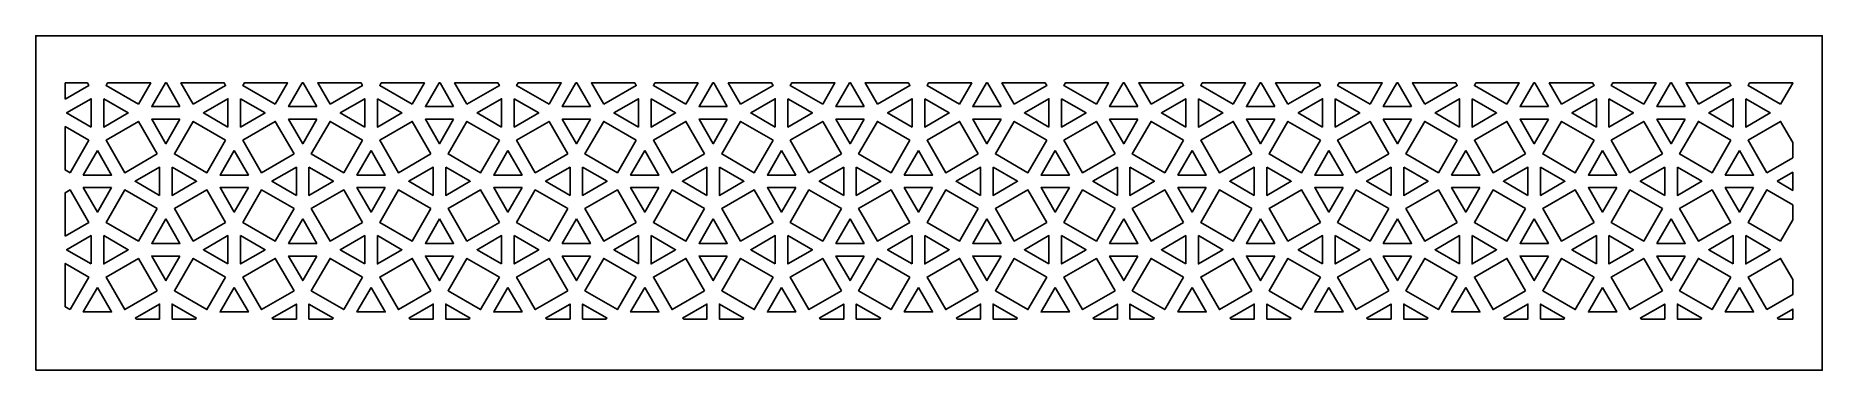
# Model space of a CAD drawing. Header units: millimetres. Extents: x 146 to 1054, y 65 to 235.
import ezdxf

# ---------------------------------------------------------------- set-up
doc = ezdxf.new("R2010")
doc.units = ezdxf.units.MM
doc.layers.get('0').update_dxf_attribs({"linetype": 'CONTINUOUS'})

msp = doc.modelspace()

# ---------------------------------------------------------------- linework, layer by layer
at = {"color": 7}
for points in [[(146.000023, 65), (1054.000023, 65), (1054.000023, 235), (146.000023, 235), (146.000023, 65)], [(161.000023, 202.775809), (161.000023, 211), (172.231518, 211), (172.984823, 209.695237), (161.000023, 202.775809)], [(198.230231, 200.167315), (181.727386, 209.695237), (182.480691, 211), (204.484485, 211), (198.230231, 200.167315)], [(219.314794, 198.996034), (204.944075, 198.996034), (211.874568, 211), (212.384301, 211), (219.314794, 198.996034)], [(226.028638, 200.167315), (219.774384, 211), (241.778178, 211), (242.531483, 209.695237), (226.028638, 200.167315)], [(267.77689, 200.167315), (251.274045, 209.695237), (252.027351, 211), (274.031144, 211), (267.77689, 200.167315)], [(288.861453, 198.996034), (274.490734, 198.996034), (281.421228, 211), (281.93096, 211), (288.861453, 198.996034)], [(295.575297, 200.167315), (289.321044, 211), (311.324837, 211), (312.078142, 209.695237), (295.575297, 200.167315)], [(337.32355, 200.167315), (320.820705, 209.695237), (321.57401, 211), (343.577804, 211), (337.32355, 200.167315)], [(358.408113, 198.996034), (344.037394, 198.996034), (350.967887, 211), (351.47762, 211), (358.408113, 198.996034)], [(365.121957, 200.167315), (358.867703, 211), (380.871496, 211), (381.624802, 209.695237), (365.121957, 200.167315)], [(406.870209, 200.167315), (390.367364, 209.695237), (391.12067, 211), (413.124463, 211), (406.870209, 200.167315)], [(427.954772, 198.996034), (413.584053, 198.996034), (420.514547, 211), (421.024279, 211), (427.954772, 198.996034)], [(434.668616, 200.167315), (428.414363, 211), (450.418156, 211), (451.171461, 209.695237), (434.668616, 200.167315)], [(476.416869, 200.167315), (459.914024, 209.695237), (460.667329, 211), (482.671123, 211), (476.416869, 200.167315)], [(497.501432, 198.996034), (483.130713, 198.996034), (490.061206, 211), (490.570939, 211), (497.501432, 198.996034)], [(504.215276, 200.167315), (497.961022, 211), (519.964815, 211), (520.718121, 209.695237), (504.215276, 200.167315)], [(545.963528, 200.167315), (529.460683, 209.695237), (530.213989, 211), (552.217782, 211), (545.963528, 200.167315)], [(567.048091, 198.996034), (552.677372, 198.996034), (559.607866, 211), (560.117598, 211), (567.048091, 198.996034)], [(573.761935, 200.167315), (567.507682, 211), (589.511475, 211), (590.26478, 209.695237), (573.761935, 200.167315)], [(615.510188, 200.167315), (599.007343, 209.695237), (599.760648, 211), (621.764442, 211), (615.510188, 200.167315)], [(636.594751, 198.996034), (622.224032, 198.996034), (629.154525, 211), (629.664258, 211), (636.594751, 198.996034)], [(643.308595, 200.167315), (637.054341, 211), (659.058134, 211), (659.81144, 209.695237), (643.308595, 200.167315)], [(685.056847, 200.167315), (668.554002, 209.695237), (669.307308, 211), (691.311101, 211), (685.056847, 200.167315)], [(706.14141, 198.996034), (691.770691, 198.996034), (698.701185, 211), (699.210917, 211), (706.14141, 198.996034)], [(712.855254, 200.167315), (706.601, 211), (728.604794, 211), (729.358099, 209.695237), (712.855254, 200.167315)], [(754.603507, 200.167315), (738.100662, 209.695237), (738.853967, 211), (760.857761, 211), (754.603507, 200.167315)], [(775.68807, 198.996034), (761.317351, 198.996034), (768.247844, 211), (768.757577, 211), (775.68807, 198.996034)], [(782.401914, 200.167315), (776.14766, 211), (798.151453, 211), (798.904759, 209.695237), (782.401914, 200.167315)], [(824.150166, 200.167315), (807.647321, 209.695237), (808.400627, 211), (830.40442, 211), (824.150166, 200.167315)], [(845.234729, 198.996034), (830.86401, 198.996034), (837.794504, 211), (838.304236, 211), (845.234729, 198.996034)], [(851.948573, 200.167315), (845.694319, 211), (867.698113, 211), (868.451418, 209.695237), (851.948573, 200.167315)], [(893.696826, 200.167315), (877.193981, 209.695237), (877.947286, 211), (899.95108, 211), (893.696826, 200.167315)], [(914.781389, 198.996034), (900.41067, 198.996034), (907.341163, 211), (907.850896, 211), (914.781389, 198.996034)], [(921.495233, 200.167315), (915.240979, 211), (937.244772, 211), (937.998078, 209.695237), (921.495233, 200.167315)], [(963.243485, 200.167315), (946.74064, 209.695237), (947.493946, 211), (969.497739, 211), (963.243485, 200.167315)], [(984.328048, 198.996034), (969.957329, 198.996034), (976.887823, 211), (977.397555, 211), (984.328048, 198.996034)], [(991.041892, 200.167315), (984.787638, 211), (1006.791432, 211), (1007.544737, 209.695237), (991.041892, 200.167315)], [(1032.790145, 200.167315), (1016.2873, 209.695237), (1017.040605, 211), (1039.000023, 211), (1039.000023, 210.923139), (1032.790145, 200.167315)], [(174.156105, 188.610674), (161.710697, 195.796034), (174.156105, 202.981393), (174.156105, 188.610674)], [(180.556105, 202.981393), (193.001512, 195.796034), (180.556105, 188.610674), (180.556105, 202.981393)], [(243.702764, 188.610674), (231.257356, 195.796034), (243.702764, 202.981393), (243.702764, 188.610674)], [(250.102764, 202.981393), (262.548172, 195.796034), (250.102764, 188.610674), (250.102764, 202.981393)], [(313.249424, 188.610674), (300.804016, 195.796034), (313.249424, 202.981393), (313.249424, 188.610674)], [(319.649424, 202.981393), (332.094831, 195.796034), (319.649424, 188.610674), (319.649424, 202.981393)], [(382.796083, 188.610674), (370.350675, 195.796034), (382.796083, 202.981393), (382.796083, 188.610674)], [(389.196083, 202.981393), (401.641491, 195.796034), (389.196083, 188.610674), (389.196083, 202.981393)], [(452.342743, 188.610674), (439.897335, 195.796034), (452.342743, 202.981393), (452.342743, 188.610674)], [(458.742743, 202.981393), (471.18815, 195.796034), (458.742743, 188.610674), (458.742743, 202.981393)], [(521.889402, 188.610674), (509.443994, 195.796034), (521.889402, 202.981393), (521.889402, 188.610674)], [(528.289402, 202.981393), (540.73481, 195.796034), (528.289402, 188.610674), (528.289402, 202.981393)], [(591.436062, 188.610674), (578.990654, 195.796034), (591.436062, 202.981393), (591.436062, 188.610674)], [(597.836062, 202.981393), (610.281469, 195.796034), (597.836062, 188.610674), (597.836062, 202.981393)], [(660.982721, 188.610674), (648.537313, 195.796034), (660.982721, 202.981393), (660.982721, 188.610674)], [(667.382721, 202.981393), (679.828129, 195.796034), (667.382721, 188.610674), (667.382721, 202.981393)], [(730.529381, 188.610674), (718.083973, 195.796034), (730.529381, 202.981393), (730.529381, 188.610674)], [(736.929381, 202.981393), (749.374788, 195.796034), (736.929381, 188.610674), (736.929381, 202.981393)], [(800.07604, 188.610674), (787.630632, 195.796034), (800.07604, 202.981393), (800.07604, 188.610674)], [(806.47604, 202.981393), (818.921448, 195.796034), (806.47604, 188.610674), (806.47604, 202.981393)], [(869.6227, 188.610674), (857.177292, 195.796034), (869.6227, 202.981393), (869.6227, 188.610674)], [(876.0227, 202.981393), (888.468107, 195.796034), (876.0227, 188.610674), (876.0227, 202.981393)], [(939.169359, 188.610674), (926.723951, 195.796034), (939.169359, 202.981393), (939.169359, 188.610674)], [(945.569359, 202.981393), (958.014767, 195.796034), (945.569359, 188.610674), (945.569359, 202.981393)], [(1008.716019, 188.610674), (996.270611, 195.796034), (1008.716019, 202.981393), (1008.716019, 188.610674)], [(1015.116019, 202.981393), (1027.561426, 195.796034), (1015.116019, 188.610674), (1015.116019, 202.981393)], [(207.758153, 174.921907), (191.255308, 165.393985), (181.727386, 181.89683), (198.230231, 191.424752), (207.758153, 174.921907)], [(219.314794, 192.596034), (212.129434, 180.150626), (204.944075, 192.596034), (219.314794, 192.596034)], [(242.531483, 181.89683), (233.003561, 165.393985), (216.500716, 174.921907), (226.028638, 191.424752), (242.531483, 181.89683)], [(277.304813, 174.921907), (260.801967, 165.393985), (251.274045, 181.89683), (267.77689, 191.424752), (277.304813, 174.921907)], [(288.861453, 192.596034), (281.676094, 180.150626), (274.490734, 192.596034), (288.861453, 192.596034)], [(312.078142, 181.89683), (302.55022, 165.393985), (286.047375, 174.921907), (295.575297, 191.424752), (312.078142, 181.89683)], [(346.851472, 174.921907), (330.348627, 165.393985), (320.820705, 181.89683), (337.32355, 191.424752), (346.851472, 174.921907)], [(358.408113, 192.596034), (351.222753, 180.150626), (344.037394, 192.596034), (358.408113, 192.596034)], [(381.624802, 181.89683), (372.09688, 165.393985), (355.594035, 174.921907), (365.121957, 191.424752), (381.624802, 181.89683)], [(416.398132, 174.921907), (399.895286, 165.393985), (390.367364, 181.89683), (406.870209, 191.424752), (416.398132, 174.921907)], [(427.954772, 192.596034), (420.769413, 180.150626), (413.584053, 192.596034), (427.954772, 192.596034)], [(451.171461, 181.89683), (441.643539, 165.393985), (425.140694, 174.921907), (434.668616, 191.424752), (451.171461, 181.89683)], [(485.944791, 174.921907), (469.441946, 165.393985), (459.914024, 181.89683), (476.416869, 191.424752), (485.944791, 174.921907)], [(497.501432, 192.596034), (490.316072, 180.150626), (483.130713, 192.596034), (497.501432, 192.596034)], [(520.718121, 181.89683), (511.190199, 165.393985), (494.687354, 174.921907), (504.215276, 191.424752), (520.718121, 181.89683)], [(555.491451, 174.921907), (538.988605, 165.393985), (529.460683, 181.89683), (545.963528, 191.424752), (555.491451, 174.921907)], [(567.048091, 192.596034), (559.862732, 180.150626), (552.677372, 192.596034), (567.048091, 192.596034)], [(590.26478, 181.89683), (580.736858, 165.393985), (564.234013, 174.921907), (573.761935, 191.424752), (590.26478, 181.89683)], [(625.03811, 174.921907), (608.535265, 165.393985), (599.007343, 181.89683), (615.510188, 191.424752), (625.03811, 174.921907)], [(636.594751, 192.596034), (629.409391, 180.150626), (622.224032, 192.596034), (636.594751, 192.596034)], [(659.81144, 181.89683), (650.283518, 165.393985), (633.780673, 174.921907), (643.308595, 191.424752), (659.81144, 181.89683)], [(694.58477, 174.921907), (678.081924, 165.393985), (668.554002, 181.89683), (685.056847, 191.424752), (694.58477, 174.921907)], [(706.14141, 192.596034), (698.956051, 180.150626), (691.770691, 192.596034), (706.14141, 192.596034)], [(729.358099, 181.89683), (719.830177, 165.393985), (703.327332, 174.921907), (712.855254, 191.424752), (729.358099, 181.89683)], [(764.131429, 174.921907), (747.628584, 165.393985), (738.100662, 181.89683), (754.603507, 191.424752), (764.131429, 174.921907)], [(775.68807, 192.596034), (768.50271, 180.150626), (761.317351, 192.596034), (775.68807, 192.596034)], [(798.904759, 181.89683), (789.376837, 165.393985), (772.873992, 174.921907), (782.401914, 191.424752), (798.904759, 181.89683)], [(833.678088, 174.921907), (817.175243, 165.393985), (807.647321, 181.89683), (824.150166, 191.424752), (833.678088, 174.921907)], [(845.234729, 192.596034), (838.04937, 180.150626), (830.86401, 192.596034), (845.234729, 192.596034)], [(868.451418, 181.89683), (858.923496, 165.393985), (842.420651, 174.921907), (851.948573, 191.424752), (868.451418, 181.89683)], [(903.224748, 174.921907), (886.721903, 165.393985), (877.193981, 181.89683), (893.696826, 191.424752), (903.224748, 174.921907)], [(914.781389, 192.596034), (907.596029, 180.150626), (900.41067, 192.596034), (914.781389, 192.596034)], [(937.998078, 181.89683), (928.470156, 165.393985), (911.967311, 174.921907), (921.495233, 191.424752), (937.998078, 181.89683)], [(972.771407, 174.921907), (956.268562, 165.393985), (946.74064, 181.89683), (963.243485, 191.424752), (972.771407, 174.921907)], [(984.328048, 192.596034), (977.142689, 180.150626), (969.957329, 192.596034), (984.328048, 192.596034)], [(1007.544737, 181.89683), (998.016815, 165.393985), (981.51397, 174.921907), (991.041892, 191.424752), (1007.544737, 181.89683)], [(1025.815222, 165.393985), (1016.2873, 181.89683), (1032.790145, 191.424752), (1039.000023, 180.668929), (1039.000023, 173.006233), (1025.815222, 165.393985)], [(163.456901, 165.393985), (161.000023, 166.812465), (161.000023, 188.816258), (172.984823, 181.89683), (163.456901, 165.393985)], [(177.356105, 176.668112), (184.541464, 164.222704), (170.170745, 164.222704), (177.356105, 176.668112)], [(246.902764, 176.668112), (254.088124, 164.222704), (239.717405, 164.222704), (246.902764, 176.668112)], [(316.449424, 176.668112), (323.634783, 164.222704), (309.264064, 164.222704), (316.449424, 176.668112)], [(385.996083, 176.668112), (393.181443, 164.222704), (378.810724, 164.222704), (385.996083, 176.668112)], [(455.542743, 176.668112), (462.728102, 164.222704), (448.357383, 164.222704), (455.542743, 176.668112)], [(525.089402, 176.668112), (532.274762, 164.222704), (517.904043, 164.222704), (525.089402, 176.668112)], [(594.636062, 176.668112), (601.821421, 164.222704), (587.450702, 164.222704), (594.636062, 176.668112)], [(664.182721, 176.668112), (671.368081, 164.222704), (656.997362, 164.222704), (664.182721, 176.668112)], [(733.729381, 176.668112), (740.91474, 164.222704), (726.544021, 164.222704), (733.729381, 176.668112)], [(803.27604, 176.668112), (810.4614, 164.222704), (796.090681, 164.222704), (803.27604, 176.668112)], [(872.8227, 176.668112), (880.008059, 164.222704), (865.63734, 164.222704), (872.8227, 176.668112)], [(942.369359, 176.668112), (949.554719, 164.222704), (935.184, 164.222704), (942.369359, 176.668112)], [(1011.916019, 176.668112), (1019.101378, 164.222704), (1004.730659, 164.222704), (1011.916019, 176.668112)], [(208.929434, 153.837344), (196.484027, 161.022704), (208.929434, 168.208063), (208.929434, 153.837344)], [(215.329434, 168.208063), (227.774842, 161.022704), (215.329434, 153.837344), (215.329434, 168.208063)], [(278.476094, 153.837344), (266.030686, 161.022704), (278.476094, 168.208063), (278.476094, 153.837344)], [(284.876094, 168.208063), (297.321502, 161.022704), (284.876094, 153.837344), (284.876094, 168.208063)], [(348.022753, 153.837344), (335.577346, 161.022704), (348.022753, 168.208063), (348.022753, 153.837344)], [(354.422753, 168.208063), (366.868161, 161.022704), (354.422753, 153.837344), (354.422753, 168.208063)], [(417.569413, 153.837344), (405.124005, 161.022704), (417.569413, 168.208063), (417.569413, 153.837344)], [(423.969413, 168.208063), (436.414821, 161.022704), (423.969413, 153.837344), (423.969413, 168.208063)], [(487.116072, 153.837344), (474.670665, 161.022704), (487.116072, 168.208063), (487.116072, 153.837344)], [(493.516072, 168.208063), (505.96148, 161.022704), (493.516072, 153.837344), (493.516072, 168.208063)], [(556.662732, 153.837344), (544.217324, 161.022704), (556.662732, 168.208063), (556.662732, 153.837344)], [(563.062732, 168.208063), (575.50814, 161.022704), (563.062732, 153.837344), (563.062732, 168.208063)], [(626.209391, 153.837344), (613.763984, 161.022704), (626.209391, 168.208063), (626.209391, 153.837344)], [(632.609391, 168.208063), (645.054799, 161.022704), (632.609391, 153.837344), (632.609391, 168.208063)], [(695.756051, 153.837344), (683.310643, 161.022704), (695.756051, 168.208063), (695.756051, 153.837344)], [(702.156051, 168.208063), (714.601458, 161.022704), (702.156051, 153.837344), (702.156051, 168.208063)], [(765.30271, 153.837344), (752.857303, 161.022704), (765.30271, 168.208063), (765.30271, 153.837344)], [(771.70271, 168.208063), (784.148118, 161.022704), (771.70271, 153.837344), (771.70271, 168.208063)], [(834.84937, 153.837344), (822.403962, 161.022704), (834.84937, 168.208063), (834.84937, 153.837344)], [(841.24937, 168.208063), (853.694777, 161.022704), (841.24937, 153.837344), (841.24937, 168.208063)], [(904.396029, 153.837344), (891.950622, 161.022704), (904.396029, 168.208063), (904.396029, 153.837344)], [(910.796029, 168.208063), (923.241437, 161.022704), (910.796029, 153.837344), (910.796029, 168.208063)], [(973.942689, 153.837344), (961.497281, 161.022704), (973.942689, 168.208063), (973.942689, 153.837344)], [(980.342689, 168.208063), (992.788096, 161.022704), (980.342689, 153.837344), (980.342689, 168.208063)], [(1031.043941, 161.022704), (1039.000023, 165.61615), (1039.000023, 156.429258), (1031.043941, 161.022704)], [(161.000023, 133.22915), (161.000023, 155.232943), (163.456901, 156.651423), (172.984823, 140.148577), (161.000023, 133.22915)], [(184.541464, 157.822704), (177.356105, 145.377296), (170.170745, 157.822704), (184.541464, 157.822704)], [(207.758153, 147.1235), (198.230231, 130.620655), (181.727386, 140.148577), (191.255308, 156.651423), (207.758153, 147.1235)], [(242.531483, 140.148577), (226.028638, 130.620655), (216.500716, 147.1235), (233.003561, 156.651423), (242.531483, 140.148577)], [(254.088124, 157.822704), (246.902764, 145.377296), (239.717405, 157.822704), (254.088124, 157.822704)], [(277.304813, 147.1235), (267.77689, 130.620655), (251.274045, 140.148577), (260.801967, 156.651423), (277.304813, 147.1235)], [(312.078142, 140.148577), (295.575297, 130.620655), (286.047375, 147.1235), (302.55022, 156.651423), (312.078142, 140.148577)], [(323.634783, 157.822704), (316.449424, 145.377296), (309.264064, 157.822704), (323.634783, 157.822704)], [(346.851472, 147.1235), (337.32355, 130.620655), (320.820705, 140.148577), (330.348627, 156.651423), (346.851472, 147.1235)], [(381.624802, 140.148577), (365.121957, 130.620655), (355.594035, 147.1235), (372.09688, 156.651423), (381.624802, 140.148577)], [(393.181443, 157.822704), (385.996083, 145.377296), (378.810724, 157.822704), (393.181443, 157.822704)], [(416.398132, 147.1235), (406.870209, 130.620655), (390.367364, 140.148577), (399.895286, 156.651423), (416.398132, 147.1235)], [(451.171461, 140.148577), (434.668616, 130.620655), (425.140694, 147.1235), (441.643539, 156.651423), (451.171461, 140.148577)], [(462.728102, 157.822704), (455.542743, 145.377296), (448.357383, 157.822704), (462.728102, 157.822704)], [(485.944791, 147.1235), (476.416869, 130.620655), (459.914024, 140.148577), (469.441946, 156.651423), (485.944791, 147.1235)], [(520.718121, 140.148577), (504.215276, 130.620655), (494.687354, 147.1235), (511.190199, 156.651423), (520.718121, 140.148577)], [(532.274762, 157.822704), (525.089402, 145.377296), (517.904043, 157.822704), (532.274762, 157.822704)], [(555.491451, 147.1235), (545.963528, 130.620655), (529.460683, 140.148577), (538.988605, 156.651423), (555.491451, 147.1235)], [(590.26478, 140.148577), (573.761935, 130.620655), (564.234013, 147.1235), (580.736858, 156.651423), (590.26478, 140.148577)], [(601.821421, 157.822704), (594.636062, 145.377296), (587.450702, 157.822704), (601.821421, 157.822704)], [(625.03811, 147.1235), (615.510188, 130.620655), (599.007343, 140.148577), (608.535265, 156.651423), (625.03811, 147.1235)], [(659.81144, 140.148577), (643.308595, 130.620655), (633.780673, 147.1235), (650.283518, 156.651423), (659.81144, 140.148577)], [(671.368081, 157.822704), (664.182721, 145.377296), (656.997362, 157.822704), (671.368081, 157.822704)], [(694.58477, 147.1235), (685.056847, 130.620655), (668.554002, 140.148577), (678.081924, 156.651423), (694.58477, 147.1235)], [(729.358099, 140.148577), (712.855254, 130.620655), (703.327332, 147.1235), (719.830177, 156.651423), (729.358099, 140.148577)], [(740.91474, 157.822704), (733.729381, 145.377296), (726.544021, 157.822704), (740.91474, 157.822704)], [(764.131429, 147.1235), (754.603507, 130.620655), (738.100662, 140.148577), (747.628584, 156.651423), (764.131429, 147.1235)], [(798.904759, 140.148577), (782.401914, 130.620655), (772.873992, 147.1235), (789.376837, 156.651423), (798.904759, 140.148577)], [(810.4614, 157.822704), (803.27604, 145.377296), (796.090681, 157.822704), (810.4614, 157.822704)], [(833.678088, 147.1235), (824.150166, 130.620655), (807.647321, 140.148577), (817.175243, 156.651423), (833.678088, 147.1235)], [(868.451418, 140.148577), (851.948573, 130.620655), (842.420651, 147.1235), (858.923496, 156.651423), (868.451418, 140.148577)], [(880.008059, 157.822704), (872.8227, 145.377296), (865.63734, 157.822704), (880.008059, 157.822704)], [(903.224748, 147.1235), (893.696826, 130.620655), (877.193981, 140.148577), (886.721903, 156.651423), (903.224748, 147.1235)], [(937.998078, 140.148577), (921.495233, 130.620655), (911.967311, 147.1235), (928.470156, 156.651423), (937.998078, 140.148577)], [(949.554719, 157.822704), (942.369359, 145.377296), (935.184, 157.822704), (949.554719, 157.822704)], [(972.771407, 147.1235), (963.243485, 130.620655), (946.74064, 140.148577), (956.268562, 156.651423), (972.771407, 147.1235)], [(1007.544737, 140.148577), (991.041892, 130.620655), (981.51397, 147.1235), (998.016815, 156.651423), (1007.544737, 140.148577)], [(1019.101378, 157.822704), (1011.916019, 145.377296), (1004.730659, 157.822704), (1019.101378, 157.822704)], [(1032.790145, 130.620655), (1016.2873, 140.148577), (1025.815222, 156.651423), (1039.000023, 149.039174), (1039.000023, 141.376479), (1032.790145, 130.620655)], [(212.129434, 141.894782), (219.314794, 129.449374), (204.944075, 129.449374), (212.129434, 141.894782)], [(281.676094, 141.894782), (288.861453, 129.449374), (274.490734, 129.449374), (281.676094, 141.894782)], [(351.222753, 141.894782), (358.408113, 129.449374), (344.037394, 129.449374), (351.222753, 141.894782)], [(420.769413, 141.894782), (427.954772, 129.449374), (413.584053, 129.449374), (420.769413, 141.894782)], [(490.316072, 141.894782), (497.501432, 129.449374), (483.130713, 129.449374), (490.316072, 141.894782)], [(559.862732, 141.894782), (567.048091, 129.449374), (552.677372, 129.449374), (559.862732, 141.894782)], [(629.409391, 141.894782), (636.594751, 129.449374), (622.224032, 129.449374), (629.409391, 141.894782)], [(698.956051, 141.894782), (706.14141, 129.449374), (691.770691, 129.449374), (698.956051, 141.894782)], [(768.50271, 141.894782), (775.68807, 129.449374), (761.317351, 129.449374), (768.50271, 141.894782)], [(838.04937, 141.894782), (845.234729, 129.449374), (830.86401, 129.449374), (838.04937, 141.894782)], [(907.596029, 141.894782), (914.781389, 129.449374), (900.41067, 129.449374), (907.596029, 141.894782)], [(977.142689, 141.894782), (984.328048, 129.449374), (969.957329, 129.449374), (977.142689, 141.894782)], [(174.156105, 119.064015), (161.710697, 126.249374), (174.156105, 133.434734), (174.156105, 119.064015)], [(180.556105, 133.434734), (193.001512, 126.249374), (180.556105, 119.064015), (180.556105, 133.434734)], [(243.702764, 119.064015), (231.257356, 126.249374), (243.702764, 133.434734), (243.702764, 119.064015)], [(250.102764, 133.434734), (262.548172, 126.249374), (250.102764, 119.064015), (250.102764, 133.434734)], [(313.249424, 119.064015), (300.804016, 126.249374), (313.249424, 133.434734), (313.249424, 119.064015)], [(319.649424, 133.434734), (332.094831, 126.249374), (319.649424, 119.064015), (319.649424, 133.434734)], [(382.796083, 119.064015), (370.350675, 126.249374), (382.796083, 133.434734), (382.796083, 119.064015)], [(389.196083, 133.434734), (401.641491, 126.249374), (389.196083, 119.064015), (389.196083, 133.434734)], [(452.342743, 119.064015), (439.897335, 126.249374), (452.342743, 133.434734), (452.342743, 119.064015)], [(458.742743, 133.434734), (471.18815, 126.249374), (458.742743, 119.064015), (458.742743, 133.434734)], [(521.889402, 119.064015), (509.443994, 126.249374), (521.889402, 133.434734), (521.889402, 119.064015)], [(528.289402, 133.434734), (540.73481, 126.249374), (528.289402, 119.064015), (528.289402, 133.434734)], [(591.436062, 119.064015), (578.990654, 126.249374), (591.436062, 133.434734), (591.436062, 119.064015)], [(597.836062, 133.434734), (610.281469, 126.249374), (597.836062, 119.064015), (597.836062, 133.434734)], [(660.982721, 119.064015), (648.537313, 126.249374), (660.982721, 133.434734), (660.982721, 119.064015)], [(667.382721, 133.434734), (679.828129, 126.249374), (667.382721, 119.064015), (667.382721, 133.434734)], [(730.529381, 119.064015), (718.083973, 126.249374), (730.529381, 133.434734), (730.529381, 119.064015)], [(736.929381, 133.434734), (749.374788, 126.249374), (736.929381, 119.064015), (736.929381, 133.434734)], [(800.07604, 119.064015), (787.630632, 126.249374), (800.07604, 133.434734), (800.07604, 119.064015)], [(806.47604, 133.434734), (818.921448, 126.249374), (806.47604, 119.064015), (806.47604, 133.434734)], [(869.6227, 119.064015), (857.177292, 126.249374), (869.6227, 133.434734), (869.6227, 119.064015)], [(876.0227, 133.434734), (888.468107, 126.249374), (876.0227, 119.064015), (876.0227, 133.434734)], [(939.169359, 119.064015), (926.723951, 126.249374), (939.169359, 133.434734), (939.169359, 119.064015)], [(945.569359, 133.434734), (958.014767, 126.249374), (945.569359, 119.064015), (945.569359, 133.434734)], [(1008.716019, 119.064015), (996.270611, 126.249374), (1008.716019, 133.434734), (1008.716019, 119.064015)], [(1015.116019, 133.434734), (1027.561426, 126.249374), (1015.116019, 119.064015), (1015.116019, 133.434734)], [(163.456901, 95.847326), (161.000023, 97.265805), (161.000023, 119.269599), (172.984823, 112.350171), (163.456901, 95.847326)], [(207.758153, 105.375248), (191.255308, 95.847326), (181.727386, 112.350171), (198.230231, 121.878093), (207.758153, 105.375248)], [(219.314794, 123.049374), (212.129434, 110.603966), (204.944075, 123.049374), (219.314794, 123.049374)], [(242.531483, 112.350171), (233.003561, 95.847326), (216.500716, 105.375248), (226.028638, 121.878093), (242.531483, 112.350171)], [(277.304813, 105.375248), (260.801967, 95.847326), (251.274045, 112.350171), (267.77689, 121.878093), (277.304813, 105.375248)], [(288.861453, 123.049374), (281.676094, 110.603966), (274.490734, 123.049374), (288.861453, 123.049374)], [(312.078142, 112.350171), (302.55022, 95.847326), (286.047375, 105.375248), (295.575297, 121.878093), (312.078142, 112.350171)], [(346.851472, 105.375248), (330.348627, 95.847326), (320.820705, 112.350171), (337.32355, 121.878093), (346.851472, 105.375248)], [(358.408113, 123.049374), (351.222753, 110.603966), (344.037394, 123.049374), (358.408113, 123.049374)], [(381.624802, 112.350171), (372.09688, 95.847326), (355.594035, 105.375248), (365.121957, 121.878093), (381.624802, 112.350171)], [(416.398132, 105.375248), (399.895286, 95.847326), (390.367364, 112.350171), (406.870209, 121.878093), (416.398132, 105.375248)], [(427.954772, 123.049374), (420.769413, 110.603966), (413.584053, 123.049374), (427.954772, 123.049374)], [(451.171461, 112.350171), (441.643539, 95.847326), (425.140694, 105.375248), (434.668616, 121.878093), (451.171461, 112.350171)], [(485.944791, 105.375248), (469.441946, 95.847326), (459.914024, 112.350171), (476.416869, 121.878093), (485.944791, 105.375248)], [(497.501432, 123.049374), (490.316072, 110.603966), (483.130713, 123.049374), (497.501432, 123.049374)], [(520.718121, 112.350171), (511.190199, 95.847326), (494.687354, 105.375248), (504.215276, 121.878093), (520.718121, 112.350171)], [(555.491451, 105.375248), (538.988605, 95.847326), (529.460683, 112.350171), (545.963528, 121.878093), (555.491451, 105.375248)], [(567.048091, 123.049374), (559.862732, 110.603966), (552.677372, 123.049374), (567.048091, 123.049374)], [(590.26478, 112.350171), (580.736858, 95.847326), (564.234013, 105.375248), (573.761935, 121.878093), (590.26478, 112.350171)], [(625.03811, 105.375248), (608.535265, 95.847326), (599.007343, 112.350171), (615.510188, 121.878093), (625.03811, 105.375248)], [(636.594751, 123.049374), (629.409391, 110.603966), (622.224032, 123.049374), (636.594751, 123.049374)], [(659.81144, 112.350171), (650.283518, 95.847326), (633.780673, 105.375248), (643.308595, 121.878093), (659.81144, 112.350171)], [(694.58477, 105.375248), (678.081924, 95.847326), (668.554002, 112.350171), (685.056847, 121.878093), (694.58477, 105.375248)], [(706.14141, 123.049374), (698.956051, 110.603966), (691.770691, 123.049374), (706.14141, 123.049374)], [(729.358099, 112.350171), (719.830177, 95.847326), (703.327332, 105.375248), (712.855254, 121.878093), (729.358099, 112.350171)], [(764.131429, 105.375248), (747.628584, 95.847326), (738.100662, 112.350171), (754.603507, 121.878093), (764.131429, 105.375248)], [(775.68807, 123.049374), (768.50271, 110.603966), (761.317351, 123.049374), (775.68807, 123.049374)], [(798.904759, 112.350171), (789.376837, 95.847326), (772.873992, 105.375248), (782.401914, 121.878093), (798.904759, 112.350171)], [(833.678088, 105.375248), (817.175243, 95.847326), (807.647321, 112.350171), (824.150166, 121.878093), (833.678088, 105.375248)], [(845.234729, 123.049374), (838.04937, 110.603966), (830.86401, 123.049374), (845.234729, 123.049374)], [(868.451418, 112.350171), (858.923496, 95.847326), (842.420651, 105.375248), (851.948573, 121.878093), (868.451418, 112.350171)], [(903.224748, 105.375248), (886.721903, 95.847326), (877.193981, 112.350171), (893.696826, 121.878093), (903.224748, 105.375248)], [(914.781389, 123.049374), (907.596029, 110.603966), (900.41067, 123.049374), (914.781389, 123.049374)], [(937.998078, 112.350171), (928.470156, 95.847326), (911.967311, 105.375248), (921.495233, 121.878093), (937.998078, 112.350171)], [(972.771407, 105.375248), (956.268562, 95.847326), (946.74064, 112.350171), (963.243485, 121.878093), (972.771407, 105.375248)], [(984.328048, 123.049374), (977.142689, 110.603966), (969.957329, 123.049374), (984.328048, 123.049374)], [(1007.544737, 112.350171), (998.016815, 95.847326), (981.51397, 105.375248), (991.041892, 121.878093), (1007.544737, 112.350171)], [(1025.815222, 95.847326), (1016.2873, 112.350171), (1032.790145, 121.878093), (1039.000023, 111.122269), (1039.000023, 103.459574), (1025.815222, 95.847326)], [(177.356105, 107.121452), (184.541464, 94.676044), (170.170745, 94.676044), (177.356105, 107.121452)], [(246.902764, 107.121452), (254.088124, 94.676044), (239.717405, 94.676044), (246.902764, 107.121452)], [(316.449424, 107.121452), (323.634783, 94.676044), (309.264064, 94.676044), (316.449424, 107.121452)], [(385.996083, 107.121452), (393.181443, 94.676044), (378.810724, 94.676044), (385.996083, 107.121452)], [(455.542743, 107.121452), (462.728102, 94.676044), (448.357383, 94.676044), (455.542743, 107.121452)], [(525.089402, 107.121452), (532.274762, 94.676044), (517.904043, 94.676044), (525.089402, 107.121452)], [(594.636062, 107.121452), (601.821421, 94.676044), (587.450702, 94.676044), (594.636062, 107.121452)], [(664.182721, 107.121452), (671.368081, 94.676044), (656.997362, 94.676044), (664.182721, 107.121452)], [(733.729381, 107.121452), (740.91474, 94.676044), (726.544021, 94.676044), (733.729381, 107.121452)], [(803.27604, 107.121452), (810.4614, 94.676044), (796.090681, 94.676044), (803.27604, 107.121452)], [(872.8227, 107.121452), (880.008059, 94.676044), (865.63734, 94.676044), (872.8227, 107.121452)], [(942.369359, 107.121452), (949.554719, 94.676044), (935.184, 94.676044), (942.369359, 107.121452)], [(1011.916019, 107.121452), (1019.101378, 94.676044), (1004.730659, 94.676044), (1011.916019, 107.121452)], [(196.484027, 91.476044), (208.929434, 98.661404), (208.929434, 91), (197.30856, 91), (196.484027, 91.476044)], [(227.774842, 91.476044), (226.950309, 91), (215.329434, 91), (215.329434, 98.661404), (227.774842, 91.476044)], [(266.030686, 91.476044), (278.476094, 98.661404), (278.476094, 91), (266.855219, 91), (266.030686, 91.476044)], [(297.321502, 91.476044), (296.496969, 91), (284.876094, 91), (284.876094, 98.661404), (297.321502, 91.476044)], [(335.577346, 91.476044), (348.022753, 98.661404), (348.022753, 91), (336.401879, 91), (335.577346, 91.476044)], [(366.868161, 91.476044), (366.043628, 91), (354.422753, 91), (354.422753, 98.661404), (366.868161, 91.476044)], [(405.124005, 91.476044), (417.569413, 98.661404), (417.569413, 91), (405.948538, 91), (405.124005, 91.476044)], [(436.414821, 91.476044), (435.590288, 91), (423.969413, 91), (423.969413, 98.661404), (436.414821, 91.476044)], [(474.670665, 91.476044), (487.116072, 98.661404), (487.116072, 91), (475.495198, 91), (474.670665, 91.476044)], [(505.96148, 91.476044), (505.136947, 91), (493.516072, 91), (493.516072, 98.661404), (505.96148, 91.476044)], [(544.217324, 91.476044), (556.662732, 98.661404), (556.662732, 91), (545.041857, 91), (544.217324, 91.476044)], [(575.50814, 91.476044), (574.683607, 91), (563.062732, 91), (563.062732, 98.661404), (575.50814, 91.476044)], [(613.763984, 91.476044), (626.209391, 98.661404), (626.209391, 91), (614.588517, 91), (613.763984, 91.476044)], [(645.054799, 91.476044), (644.230266, 91), (632.609391, 91), (632.609391, 98.661404), (645.054799, 91.476044)], [(683.310643, 91.476044), (695.756051, 98.661404), (695.756051, 91), (684.135176, 91), (683.310643, 91.476044)], [(714.601458, 91.476044), (713.776925, 91), (702.156051, 91), (702.156051, 98.661404), (714.601458, 91.476044)], [(752.857303, 91.476044), (765.30271, 98.661404), (765.30271, 91), (753.681836, 91), (752.857303, 91.476044)], [(784.148118, 91.476044), (783.323585, 91), (771.70271, 91), (771.70271, 98.661404), (784.148118, 91.476044)], [(822.403962, 91.476044), (834.84937, 98.661404), (834.84937, 91), (823.228495, 91), (822.403962, 91.476044)], [(853.694777, 91.476044), (852.870244, 91), (841.24937, 91), (841.24937, 98.661404), (853.694777, 91.476044)], [(891.950622, 91.476044), (904.396029, 98.661404), (904.396029, 91), (892.775155, 91), (891.950622, 91.476044)], [(923.241437, 91.476044), (922.416904, 91), (910.796029, 91), (910.796029, 98.661404), (923.241437, 91.476044)], [(961.497281, 91.476044), (973.942689, 98.661404), (973.942689, 91), (962.321814, 91), (961.497281, 91.476044)], [(992.788096, 91.476044), (991.963563, 91), (980.342689, 91), (980.342689, 98.661404), (992.788096, 91.476044)], [(1031.043941, 91.476044), (1039.000023, 96.06949), (1039.000023, 91), (1031.868474, 91), (1031.043941, 91.476044)]]:
    msp.add_lwpolyline(points, close=True, dxfattribs=at)

doc.saveas('drawing.dxf')
